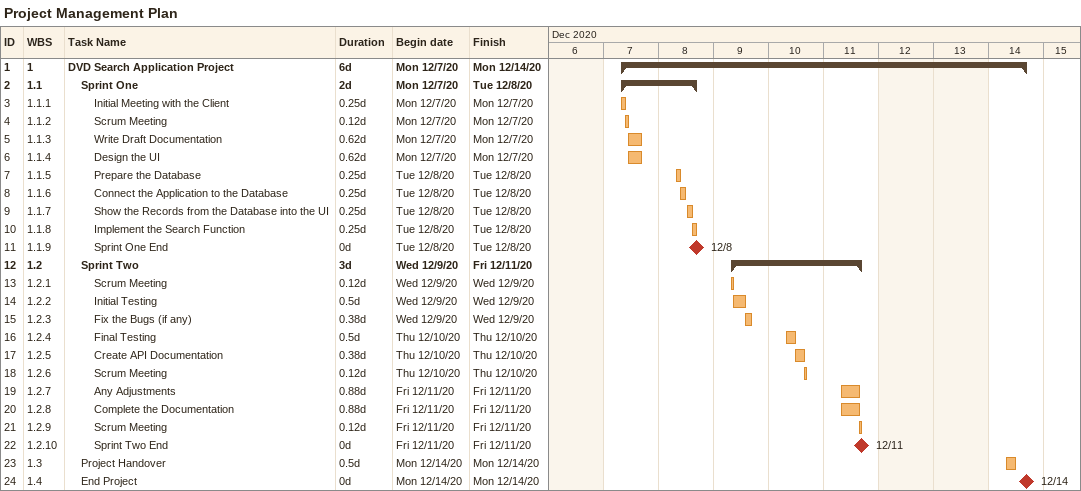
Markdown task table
Project Management Plan

| ID | WBS | Task | Duration | Start | Finish |
|---|---|---|---|---|---|
| 1 | 1 | **DVD Search Application Project** | 6d | 2020-12-07 | 2020-12-14 |
| 2 | 1.1 | **Sprint One** | 2d | 2020-12-07 | 2020-12-08 |
| 3 | 1.1.1 | Initial Meeting with the Client | 0.25d | 2020-12-07 | 2020-12-07 |
| 4 | 1.1.2 | Scrum Meeting | 0.12d | 2020-12-07 | 2020-12-07 |
| 5 | 1.1.3 | Write Draft Documentation | 0.62d | 2020-12-07 | 2020-12-07 |
| 6 | 1.1.4 | Design the UI | 0.62d | 2020-12-07 | 2020-12-07 |
| 7 | 1.1.5 | Prepare the Database | 0.25d | 2020-12-08 | 2020-12-08 |
| 8 | 1.1.6 | Connect the Application to the Database | 0.25d | 2020-12-08 | 2020-12-08 |
| 9 | 1.1.7 | Show the Records from the Database into the UI | 0.25d | 2020-12-08 | 2020-12-08 |
| 10 | 1.1.8 | Implement the Search Function | 0.25d | 2020-12-08 | 2020-12-08 |
| 11 | 1.1.9 | Sprint One End | 0d | 2020-12-08 | 2020-12-08 |
| 12 | 1.2 | **Sprint Two** | 3d | 2020-12-09 | 2020-12-11 |
| 13 | 1.2.1 | Scrum Meeting | 0.12d | 2020-12-09 | 2020-12-09 |
| 14 | 1.2.2 | Initial Testing | 0.5d | 2020-12-09 | 2020-12-09 |
| 15 | 1.2.3 | Fix the Bugs (if any) | 0.38d | 2020-12-09 | 2020-12-09 |
| 16 | 1.2.4 | Final Testing | 0.5d | 2020-12-10 | 2020-12-10 |
| 17 | 1.2.5 | Create API Documentation | 0.38d | 2020-12-10 | 2020-12-10 |
| 18 | 1.2.6 | Scrum Meeting | 0.12d | 2020-12-10 | 2020-12-10 |
| 19 | 1.2.7 | Any Adjustments | 0.88d | 2020-12-11 | 2020-12-11 |
| 20 | 1.2.8 | Complete the Documentation | 0.88d | 2020-12-11 | 2020-12-11 |
| 21 | 1.2.9 | Scrum Meeting | 0.12d | 2020-12-11 | 2020-12-11 |
| 22 | 1.2.10 | Sprint Two End | 0d | 2020-12-11 | 2020-12-11 |
| 23 | 1.3 | Project Handover | 0.5d | 2020-12-14 | 2020-12-14 |
| 24 | 1.4 | End Project | 0d | 2020-12-14 | 2020-12-14 |
